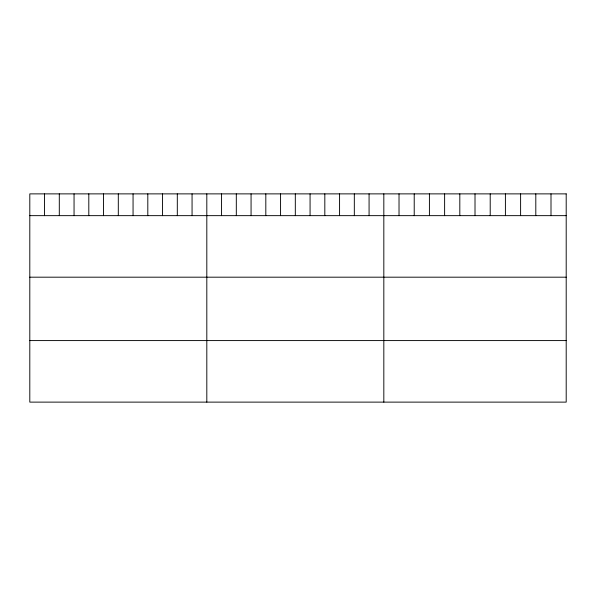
<?xml version="1.0" encoding="UTF-8"?>
<svg xmlns="http://www.w3.org/2000/svg" width="596" height="596" viewBox="0 0 596 596"><rect width="100%" height="100%" fill="white"/><g stroke="black" fill="none" stroke-linecap="round" stroke-linejoin="round"><path stroke-width="0.89" d="M29.8 215.648L566.2 215.648M29.8 277.185L566.2 277.185M29.8 340.584L566.2 340.584M551.002 193.879L551.002 215.648M535.804 193.879L535.804 215.648M520.606 193.879L520.606 215.648M505.408 193.879L505.408 215.648M490.21 193.879L490.21 215.648M475.012 193.879L475.012 215.648M459.814 193.879L459.814 215.648M444.616 193.879L444.616 215.648M429.418 193.879L429.418 215.648M414.22 193.879L414.22 215.648M399.022 193.879L399.022 215.648M383.824 193.879L383.824 402.121M369.073 193.879L369.073 215.648M354.322 193.879L354.322 215.648M339.571 193.879L339.571 215.648M324.82 193.879L324.82 215.648M310.069 193.879L310.069 215.648M295.318 193.879L295.318 215.648M280.567 193.879L280.567 215.648M265.816 193.879L265.816 215.648M251.065 193.879L251.065 215.648M236.314 193.879L236.314 215.648M221.563 193.879L221.563 215.648M206.812 193.879L206.812 402.121M192.061 193.879L192.061 215.648M177.31 193.879L177.31 215.648M162.559 193.879L162.559 215.648M147.808 193.879L147.808 215.648M133.057 193.879L133.057 215.648M118.306 193.879L118.306 215.648M103.555 193.879L103.555 215.648M88.804 193.879L88.804 215.648M74.053 193.879L74.053 215.648M59.302 193.879L59.302 215.648M44.551 193.879L44.551 215.648M566.2 193.879L29.8 193.879L29.8 402.121L566.2 402.121L566.2 193.879"/></g></svg>
